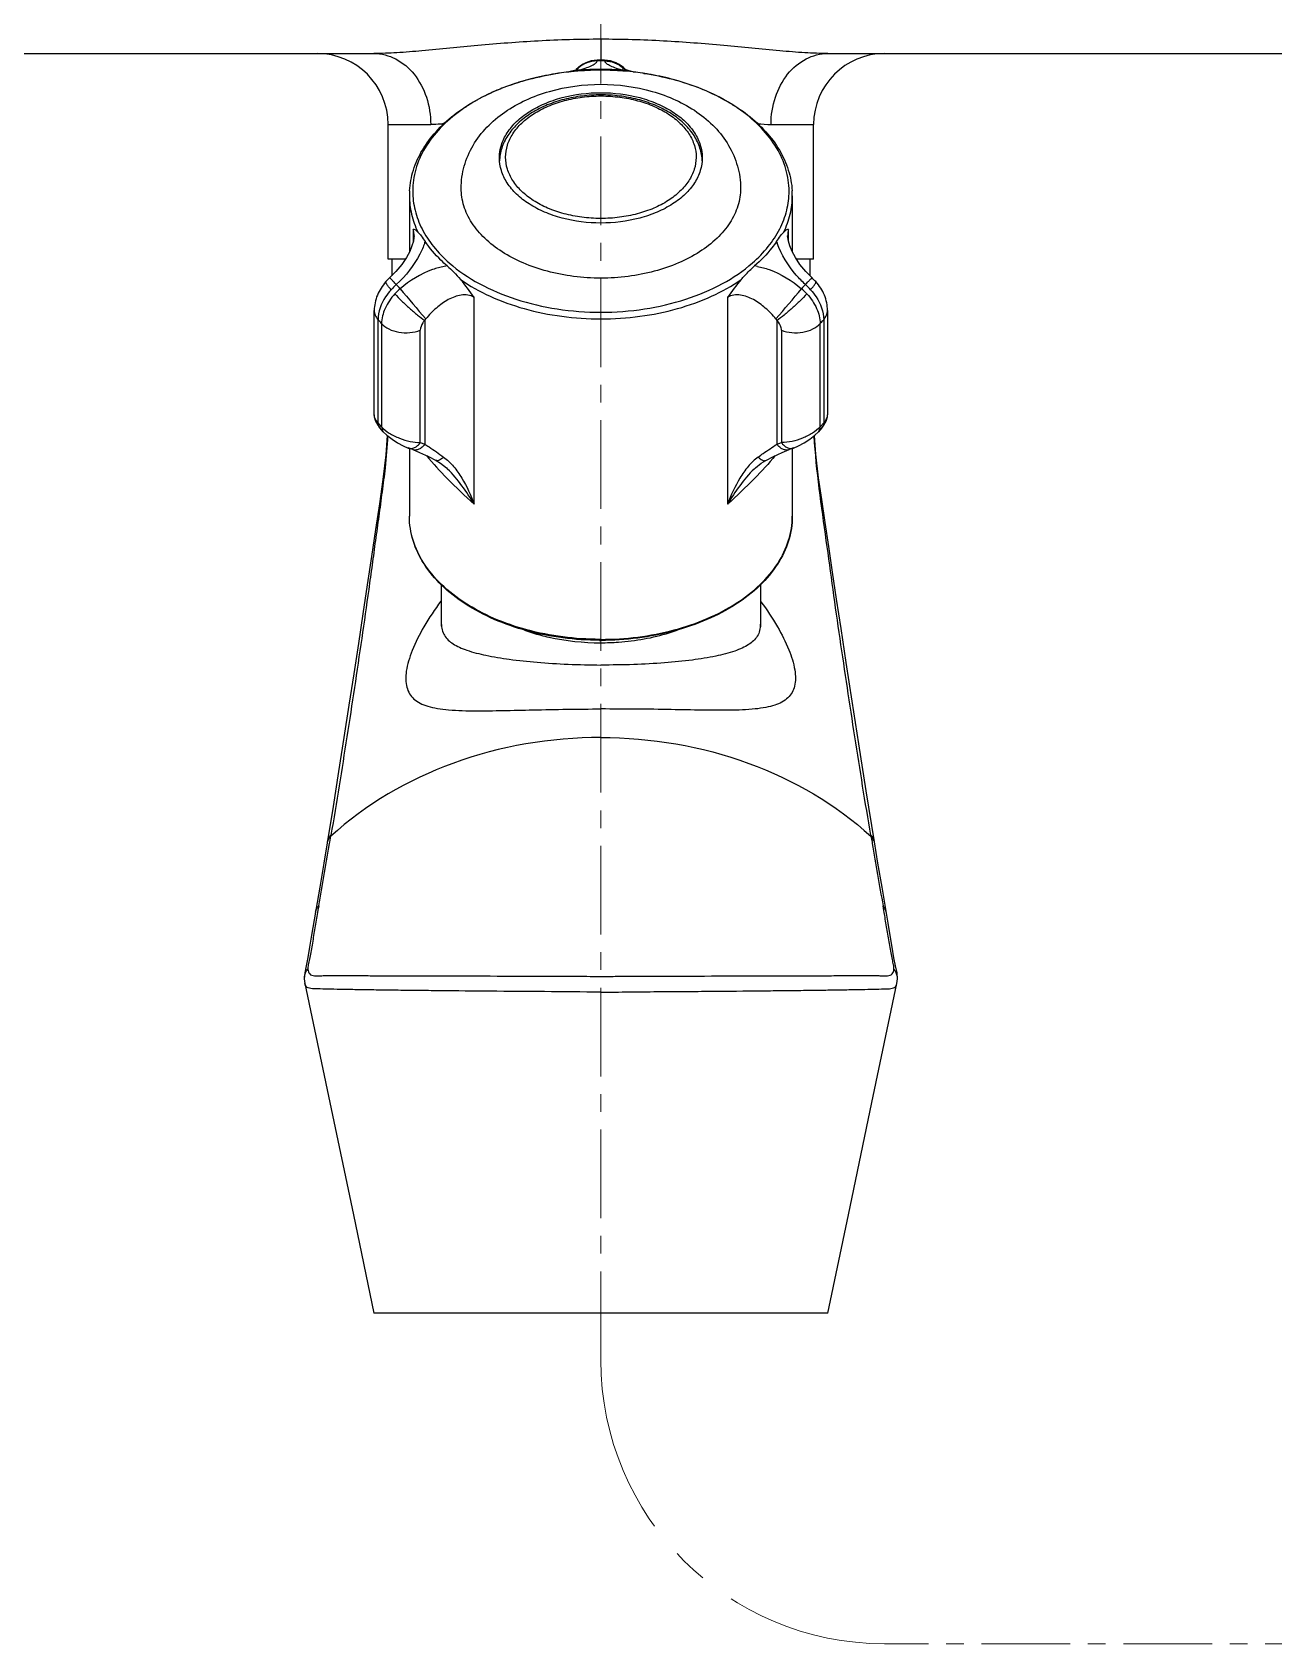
# Model space of a CAD drawing. Extents: x 0 to 1128, y 0 to 827.
# Drawn here: x 220.8 to 308.3, y 148.9 to 262.5 of the extents above; entities that cross this region are included whole.
import ezdxf

# ---------------------------------------------------------------- set-up
doc = ezdxf.new("R2010")
doc.units = 0
doc.header["$LTSCALE"] = 10
doc.header["$MEASUREMENT"] = 0
doc.linetypes.add('CENTER', pattern=[2, 1.25, -0.25, 0.25, -0.25])
doc.linetypes.add('CENTER2', pattern=[28.575000000000003, 19.05, -3.175, 3.175, -3.175])
doc.layers.get('0').update_dxf_attribs({"linetype": 'CONTINUOUS'})
doc.layers.add('Cneter', color=1, linetype='CENTER2', lineweight=13)
doc.layers.add('DEF_LAYER_ASSEM_MEMBER', color=7, linetype='CONTINUOUS')

msp = doc.modelspace()

# ---------------------------------------------------------------- linework, layer by layer
at = {"color": 9, "linetype": 'Continuous'}
for p, q in [((260.8980264681197, 261.9637626149926), (260.89802704922, 260.4866838073927)), ((245.8980261044198, 255.9606804445927), (248.8980261040199, 255.9606804445927)), ((272.89802610422, 255.9606804445927), (275.8980261044198, 255.9606804445927)), ((247.6665583485199, 248.5553383258926), (247.6665583485199, 247.7006022516927)), ((274.1294938993199, 247.7007922139927), (274.1294938993199, 248.5553381242926)), ((246.1480261044198, 246.4607080947927), (246.1480263297199, 246.4405815909927)), ((246.1480263297199, 246.4405815909927), (246.1485082195197, 245.3192901640926)), ((275.6480250459199, 246.4275752737927), (275.6480257436199, 246.4414001935926)), ((275.6480257436199, 246.4414001935926), (275.6480261044198, 246.4607080946926)), ((246.1485082195197, 245.3192901640926), (246.14852524302, 245.2920031790927)), ((251.9620284499199, 229.1944873987927), (251.9620284499199, 243.7729789081926)), ((269.8340174188199, 243.7730077831926), (269.8340174188199, 229.1945021195927)), ((245.18456883662, 234.9255979810927), (245.18456883662, 242.1981319907927)), ((248.47623220322, 242.1511821279927), (248.47623220322, 233.4190205522926)), ((273.3198200055199, 233.4190205522926), (273.3198200055199, 242.1511855787927)), ((276.6114833723198, 242.1981320423927), (276.6114833723198, 234.9255979812927)), ((276.8794325216197, 242.8406520145927), (276.8794325647198, 242.8409016899926)), ((245.4345688361198, 241.9197965141927), (245.4345688361198, 234.6472627820927)), ((248.1666196438198, 233.5339219836927), (248.1666196438198, 241.4492380729927)), ((273.6294325649199, 241.4492541156926), (273.6294325649199, 233.5339219836927)), ((276.36148337282, 234.6472627822927), (276.36148337282, 241.9197964728926)), ((245.4345688361198, 234.6472627820927), (245.18456883662, 234.9255979810927)), ((276.6114833723198, 234.9255979812927), (276.36148337282, 234.6472627822927)), ((248.1666196438198, 233.5339219836927), (248.47623220322, 233.4190205522926)), ((273.3198200055199, 233.4190205522926), (273.6294325649199, 233.5339219836927)), ((260.8390936391199, 219.6630675623927), (260.8096277574198, 219.6631709154927)), ((241.7789766865199, 205.3577247904927), (241.8521223436198, 205.7837844500926)), ((241.85179401652, 205.7834719136927), (241.8650253012199, 205.8614479289926)), ((279.93102374042, 205.8614536087927), (279.9442579341198, 205.7834730883927)), ((279.9438069334199, 205.7839025554927), (280.0169693944199, 205.3577162864926)), ((241.76569290062, 205.2804895417927), (241.7789766865199, 205.3577247904927)), ((280.0169693944199, 205.3577162864926), (280.0302595411197, 205.2804412472927)), ((240.9207082646199, 200.4048464814927), (240.8967354632198, 200.2658160378927)), ((240.9509499626199, 200.5802935126927), (240.9207082646199, 200.4048464814927)), ((241.0015978389199, 200.8744034837927), (240.9509499626199, 200.5802935126927)), ((280.8523310069197, 200.5383435943926), (280.79449076272, 200.8743661785927)), ((280.8753509313199, 200.4047859797927), (280.8523310069197, 200.5383435943926)), ((280.9108797050199, 200.1987911982927), (280.8753509313199, 200.4047859797927))]:
    msp.add_line(p, q, dxfattribs=at)
at = {"color": 7, "linetype": 'Continuous'}
for p, q in [((186.8980261044198, 260.9606804445927), (244.89803133902, 260.9606804445927)), ((276.8980232963199, 260.9606804445927), (334.8980261044198, 260.9606804445927)), ((258.6305818477199, 259.6590448868927), (258.59573594382, 259.6551355577927)), ((263.2002820438199, 259.6551332558927), (263.1654810192199, 259.6590376318927)), ((245.8980261044198, 246.4606804445927), (245.8980261044198, 255.9606804445927)), ((275.8980261044198, 246.4606804445927), (275.8980261044198, 255.9606804445927)), ((247.3980261044198, 250.9322371347927), (247.3980261044198, 246.9769261165927)), ((274.3980261044198, 250.9322371347927), (274.3980261044198, 246.9772218800927)), ((247.72623172712, 248.1084917208927), (247.7262318681198, 248.1111328424926)), ((274.0698204102198, 248.1112313308927), (274.0698204716198, 248.1084869455927)), ((247.1057869010199, 246.4606804445927), (245.8980546994198, 246.4606804445927)), ((246.1480259674199, 246.4405817351927), (246.1469327626198, 245.2904293965927)), ((275.8979975093198, 246.4606804445927), (274.6903964446199, 246.4606804445927)), ((275.6488314042199, 245.2908943155927), (275.6480262170198, 246.4414014384927)), ((244.9166196438198, 235.4791288286926), (244.9166196438198, 242.8409196411927)), ((276.8794325649199, 242.8409196519927), (276.8794325649199, 235.4800926371926)), ((245.1666832523199, 234.7525655154927), (245.3072871975198, 234.5780511134927)), ((245.5566336988197, 234.3004330367926), (245.3066335388201, 234.5787684144927)), ((276.4894185097198, 234.5787682359927), (276.2394183497197, 234.3004328583927)), ((276.4887809539198, 234.5780687569926), (276.6320626481199, 234.7563626757927)), ((276.6320626481199, 234.7563626757927), (276.79043159552, 235.0409372365926)), ((247.6286230540197, 233.0380514876927), (247.3186926144199, 233.1530707659927)), ((247.3980261044198, 233.1236290288927), (247.3980261044198, 228.3406176103927)), ((274.4773595877198, 233.1530707634927), (274.1674415797199, 233.0380560892926)), ((274.3980261044198, 233.1236290288927), (274.3980261044198, 228.3406176103927)), ((250.0901298632198, 231.6689946809927), (250.0882680416198, 231.6707782129927)), ((271.7078147948198, 231.6708079706926), (271.7060764963198, 231.6691426990927)), ((249.6480261044198, 223.5386471234926), (249.6480261044198, 220.7912844887927)), ((272.1480261044198, 223.5387189615927), (272.1480261044198, 220.7435456138926)), ((249.6480263312199, 220.7863110838927), (249.63215409892, 220.5858735059927)), ((249.6480275512199, 220.7890607877927), (249.6480261187198, 220.7862941734926)), ((272.1480249081199, 220.7412132860927), (272.1480260774199, 220.7392587901927)), ((242.0131120923199, 207.8769476767927), (241.5981477758198, 205.3085416379927)), ((280.4353932307197, 203.8815181266926), (280.1852175051199, 205.3859590488927)), ((280.72298341992, 202.1876759297926), (280.4353932307197, 203.8815181266926)), ((240.1161830199198, 196.6503808185927), (240.0153493494197, 196.1602726119927)), ((281.7820397143198, 196.1520458697927), (281.6815892500197, 196.6425285538926)), ((239.9809424632197, 195.7346045784927), (239.9809233716198, 195.7355196009926)), ((239.9809254086197, 195.7354826715926), (240.0189494365197, 195.3964703735926)), ((240.0153493494197, 196.1602726119927), (239.9809424632197, 195.7346045784927)), ((281.7774284789198, 195.3980050743926), (281.8151277549198, 195.7355619583927)), ((281.8151066035198, 195.7344671504927), (281.7820397143198, 196.1520458697927)), ((281.8151049548198, 195.7344725204927), (281.8151277549198, 195.7355619583927)), ((281.7774284789198, 195.3980050743926), (281.7775634038198, 195.3986463072927)), ((276.8979869847199, 172.1606804445927), (244.89806607162, 172.1606804445927))]:
    msp.add_line(p, q, dxfattribs=at)
for points in [[(259.3179970355197, 259.8750703163926), (259.2435691936198, 259.8452044824926), (259.0349812605198, 259.7751802023927), (258.7282395578197, 259.6864721263926), (258.6310810297198, 259.6604429155927)], [(262.4828896295198, 259.8721261557927), (262.4438490751197, 259.8888870353927), (262.43109854512, 259.8949194734927)], [(263.16498132012, 259.6604402396927), (263.05904213912, 259.6888610141927), (262.75413465202, 259.7773421381926), (262.5478922923198, 259.8469012360927), (262.4828896295198, 259.8721261557927)], [(247.7262293250199, 248.1084063925927), (247.7206975256199, 247.9985945127927), (247.6769632285198, 247.7359333330927), (247.5785038461197, 247.4016020908927), (247.4164600376198, 247.0112457881926), (247.18136339532, 246.5735508349927), (246.8605383124197, 246.0944117493926), (246.44185451712, 245.5859097653926), (245.9986226366198, 245.1418383548927)], [(275.7974346455198, 245.1418335497926), (275.3487473013199, 245.5919023269927), (274.9316575158198, 246.0996211357926), (274.6121953240197, 246.5777123484927), (274.3781201768199, 247.0143542364926), (274.2168002688197, 247.4037188338926), (274.1188116582198, 247.7371401860926), (274.0753135748198, 247.9990393097927), (274.0698228659198, 248.1084161647927)], [(245.9986407768199, 245.1418271538926), (245.9332346679198, 245.0805677474926), (245.7920219161199, 244.9378202708926), (245.7386406026199, 244.8796750741927)], [(276.05740839132, 244.8796787092926), (275.9971895813198, 244.9450951989926), (275.8557401905198, 245.0873360238926), (275.7974173217199, 245.1418218355927)], [(244.9166094751197, 235.4821564831926), (244.9238140749198, 235.3560492121927), (245.0067832510197, 235.0381097036927), (245.1666832523199, 234.7525655154927)], [(276.79043159552, 235.0409372365926), (276.8725315096199, 235.3586453164926), (276.8794423710199, 235.4832161331926)], [(245.8335574864197, 234.0342172761926), (245.7330753894198, 232.6719257624926), (245.5303874653198, 230.9365648151927), (245.2789059065199, 229.2277522302927), (245.0050712326199, 227.4096611938926), (244.7198473104197, 225.4925292699926), (244.4263639591197, 223.5054537634927), (244.1204167761198, 221.4651048461927), (243.8045477780199, 219.3778758140926), (243.4773287814198, 217.2345250637927), (243.1362729556199, 215.0239518534926), (242.7795226840199, 212.7347197188927), (242.4058823174198, 210.3557074336927), (242.0131120923199, 207.8769476767927)], [(245.5546948078197, 234.3026152575927), (245.8173736400197, 234.0467808679927), (246.1790490382198, 233.7660106516927), (246.5628828904198, 233.5192802884927), (246.96649284202, 233.3036736921927), (247.31991984092, 233.1526175887927)], [(274.4762178144199, 233.1526490640927), (274.8364505860197, 233.3069869948927), (275.2401808080199, 233.5234094872927), (275.6238262107197, 233.7708107768926), (275.98495746092, 234.0522356329927), (276.2415071460198, 234.3027842544927)], [(280.1852298300198, 205.3858613126927), (279.6059607654199, 208.9898347787927), (279.0842414528199, 212.3023392869927), (278.6154915766199, 215.3096812431926), (278.1965558593199, 218.0322406208927), (277.8338325590198, 220.4177429958927), (277.5212510301199, 222.4914163075927), (277.23626274302, 224.4054279269927), (276.9710387705197, 226.2058466624926), (276.71512581512, 227.9115964783927), (276.4735782370199, 229.5240965087927), (276.2487606035199, 231.0555804269927), (276.05982596832, 232.7070765904926), (275.96253710522, 234.0347637432927)], [(247.6284731499197, 233.0381049484927), (248.1182569857199, 232.8412271543926), (248.7321337654198, 232.5579643503926), (249.2740076545199, 232.2790059863926)], [(272.5220478691199, 232.2790077594927), (273.0673564035199, 232.5596512321927), (273.6911556648199, 232.8469675060927), (274.1675888846198, 233.0381085891927)], [(249.2741022594198, 232.2789602280927), (249.59075609352, 232.0827925275926), (250.0018285794199, 231.7516572409927), (250.0875036076197, 231.6715088654927)], [(271.70852305012, 231.6714851513926), (271.7965201568197, 231.7537529317926), (272.2100523312199, 232.0861192223927), (272.5219424027198, 232.2789574898927)], [(272.1310489049199, 220.6436404568927), (272.16416508312, 220.5458788495927), (272.14802595382, 220.7392713635926)], [(241.5981792812197, 205.3087326304927), (241.3621376168198, 203.8903030211927), (241.0745796614199, 202.1965191266926)], [(241.0745796614199, 202.1965191266926), (240.4946381567199, 198.8022961006927), (240.35651138562, 197.9746986027927), (240.2307763605197, 197.2260229198927), (240.1161830199198, 196.6503808185927)], [(281.6815892500197, 196.6425285538926), (281.5670195037198, 197.2163453681927), (281.4413012996199, 197.9639494658927), (281.3031451051199, 198.7921375827926), (281.1563525475199, 199.6495845828927), (280.72298341992, 202.1876759297926)], [(240.01902464912, 195.3961055133927), (241.7842996193199, 187.0027861134927), (243.4446521033199, 179.0962409945927), (244.8980261044198, 172.1606804445927)], [(276.8980261043198, 172.1606804445927), (278.3514000780199, 179.0962408638927), (280.0117525315197, 187.0027858378927), (281.77713270442, 195.3966051456927)]]:
    msp.add_lwpolyline(points, dxfattribs=at)
for centre, radius, start, end in [((240.8980261044198, 255.9606804445927), 5, 0, 90), ((260.6480206301198, 258.4858844947927), 1.9999922522, 90.41001061359954, 137.8935895367958), ((260.8980916080197, 224.6249559142927), 35.8162622195, 89.5709108061008, 90.42908509419603), ((260.8980297583198, 223.6010339884926), 36.8857613342, 89.58942610430518, 90.41058295500045), ((261.1480316054199, 258.4858818963926), 1.9999914605, 42.10873207360041, 89.5898046016968), ((280.8980261044198, 255.9606804445927), 5, 90, 180), ((260.4094445522198, 241.9096901643927), 17.8262036219, 105.1385088639964, 106.9702351594997), ((260.6409764331199, 241.0079066435927), 18.7571620124, 99.94508917510257, 105.1018331531057), ((260.7596871457197, 240.3549601038926), 19.4207994892, 98.82127689770314, 99.9573629131965), ((260.7854826226198, 240.1916356859927), 19.5861478384, 98.57289095019848, 98.82257602520171), ((260.7949091073199, 240.1290215337927), 19.6494675865, 98.24918112349545, 98.57285428989482), ((260.8330518187197, 239.8576690699927), 19.9234851786, 96.4476527012053, 98.24577281349549), ((260.8849491124199, 239.3916103153927), 20.3924269246, 93.47289299520001, 96.34697771190302), ((260.89681330702, 238.9107027055927), 20.928980528, 89.996679810999, 94.2246947538976), ((260.8959532830197, 239.2329015303927), 20.5515108895, 92.74890200530209, 93.47671234910447), ((260.8981770205198, 239.1875323139926), 20.5969345481, 90.00041981279723, 92.7490280663071), ((260.8992390065198, 238.9107055295927), 20.928977704, 85.77530656620166, 90.00332047619335), ((260.8979185916198, 239.1901561900926), 20.5943106717, 87.07314068300688, 89.9997008870028), ((260.9006955427199, 239.2448773931926), 20.5395190565, 86.31130200299962, 87.07308266859268), ((260.9120503443198, 239.4023207411927), 20.3816713985, 83.65230830789582, 86.31468124299518), ((260.9629264632197, 239.8574327372926), 19.9237221878, 81.74860706289518, 83.55230941339403), ((261.0011850569199, 240.1294729989926), 19.6490074036, 81.4270338645999, 81.7451668716045), ((261.0126610198199, 240.2055024460926), 19.5721167388, 81.05407266649388, 81.42707520389853), ((261.04195188992, 240.3887179258926), 19.3865751856, 79.89421615109232, 81.05538529240424), ((261.20219732382, 241.2185573227927), 18.5414966937, 74.76106127750414, 79.9317632205047), ((261.39553219922, 241.9399675435926), 17.7946358083, 72.89890147869588, 74.75113715640491), ((259.0519304346199, 245.3975818731926), 14.0787433997, 115.7640234042009, 118.9793056139052), ((259.4432177272199, 244.5749745879926), 14.989656895, 112.1698569295002, 115.7442656222918), ((262.4464968982199, 244.7833709415927), 14.7612681068, 64.06518813400166, 67.41827127899654), ((262.8309355836197, 245.5649106200926), 13.8903025156, 60.92878288240557, 64.08134815550684), ((257.7831657164199, 247.5073765331927), 11.6152800711, 124.0332840186916, 125.6010642795016), ((264.0207450251198, 247.5185234624926), 11.6016259994, 54.39259960939854, 55.85592874950002), ((257.0112865570197, 253.2708418135927), 3.2632778456, 174.1608547188014, 177.7593374842998), ((264.78478688272, 253.2708452899926), 3.263256563, 2.243323382601635, 5.83925620030044), ((253.2676659800197, 250.9320077969927), 5.869639880199999, 176.6101863748007, 179.9977613470997), ((268.52843515462, 250.9320072476927), 5.8695909542, 0.002244033201104481, 3.389635248700917), ((241.2673380557198, 236.5969950792926), 12.8790900493, 33.86099659530021, 40.90495411439503), ((280.4777166159199, 236.6357793761927), 12.8151509806, 139.0768069029946, 146.1558843116032), ((260.2917244545199, 233.9502647988926), 14.4566521268, 250.7227308189063, 253.0733159900012), ((260.8980330933198, 240.4074526691927), 20.8159102676, 269.747161269897, 269.9999807625006), ((261.5051983238197, 233.9477155657926), 14.4539597743, 286.9297926793963, 289.2966992413047)]:
    msp.add_arc(centre, radius, start, end, dxfattribs=at)
at = {"color": 9, "linetype": 'Continuous'}
for centre, radius, start, end in [((260.6158456413198, 258.4585883287927), 1.9760780112, 132.2439562107012, 135.5643886181008), ((265.7906763185199, 272.0230475741927), 12.6902928752, 254.5060160532917, 254.6951012735022), ((261.17854361782, 258.4567749999926), 1.9785323384, 47.31488960900538, 48.86619624840423), ((261.1805276605198, 258.4589079037927), 1.9756193417, 44.44247798479823, 47.31524950559875), ((260.8980261382198, 247.5188951690927), 10.4500107279, 89.83904736279742, 90.0000001854993), ((273.4473375471198, 275.1388058970927), 19.1859906946, 265.5170224505042, 268.3593482711032), ((260.89802607042, 259.7834870499926), 10.4500106594, 269.8390473623024, 270.0000001859943), ((242.9914889366198, 249.5638484102927), 5.8231137963, 340.2900425186965, 341.4422333981022), ((278.80432290982, 249.5637684096927), 5.8228603959, 198.5577725006995, 199.7098625111009), ((250.8512493938199, 240.9166595540927), 5.1382592137, 98.9180273862025, 101.1749111245039), ((270.9417396655199, 240.8981075311926), 5.1570265728, 78.83259651669566, 81.08063480339531), ((249.6362255003198, 241.1554922815927), 4.735291055799999, 131.8870433455024, 138.1984566100941), ((249.54263662982, 241.1494973066927), 4.276437072699999, 130.8958419819019, 137.8813698351079), ((210.4189181046197, 212.0258089557926), 48.6452427471, 41.69363506140512, 42.16650053930271), ((464.6970229508199, 427.7603871473926), 284.8361063038, 220.075983021707, 220.6376260622969), ((57.03956133571978, 427.8090847114927), 284.9129471681, 319.3627316108941, 319.924219476498), ((272.2534125003197, 241.1494957728926), 4.2764400242, 42.1186170621002, 49.1041407392997), ((311.3770561522199, 212.0258931907927), 48.64512854180001, 137.8335115470927, 138.306378171399), ((272.1598232568199, 241.1554905670927), 4.735294536700001, 41.80153088729861, 48.11294086759784), ((224.1330489251197, 223.0382844913927), 28.4651760364, 41.55354611239692, 42.30660745539583), ((297.6629899741199, 223.0383027988927), 28.4651539051, 137.693401688001, 138.4464637554951), ((260.8980260353198, 240.6651486355927), 21.0021637559, 269.8392269457948, 270.0000001883002), ((242.4068645352197, 205.1759740132927), 0.8195099719, 165.3091146072978, 170.6728414934024), ((242.4201258066198, 205.1718815136927), 0.8333757947, 151.5753130324016, 165.268166546102), ((2307.83040644692, 554.7884282959927), 2057.699994849, 189.7793138091985, 189.9038357770987), ((279.3763504328197, 205.1720528268926), 0.832921041, 14.7399324217981, 28.14679768400093), ((279.3887513907198, 205.1758650899927), 0.819958401, 9.327216948699231, 14.70278587310018), ((240.9317208691198, 195.7552047407926), 0.9509456809000001, 172.7353753880982, 181.1860816487998), ((280.86374806242, 195.7552261455926), 0.9515189886, 358.8159250230004, 7.465405668101025)]:
    msp.add_arc(centre, radius, start, end, dxfattribs=at)
for points, start_tangent, end_tangent in [([(260.8980261016197, 261.9637891555927), (256.4778622306198, 261.8410065531926), (252.21710572092, 261.5223701433927), (248.2850140292198, 261.1513417601927), (246.5064230391199, 261.0153190706926), (244.8980292793199, 260.9606804445927)], (-0.9999999971492186, -7.550869564523686e-05), (-0.9999999998829883, -1.529782588219303e-05)), ([(276.89802461982, 260.9606804445927), (275.2895930939198, 261.0153044040927), (273.5105406264199, 261.1513129630927), (269.5783047375198, 261.5222996927927), (265.3180165330198, 261.8412014418927), (260.8980261016197, 261.9637891555927)], (-0.9999999998797281, 1.55094805404318e-05), (-0.9999999968315925, 7.960411493878098e-05)), ([(244.8980334171199, 260.9606804445927), (246.4287594401198, 260.5800910925926), (247.72621171272, 259.4965179058927), (248.5933935274199, 257.8745767009927), (248.8980315889198, 255.9606804445927)], (1, 0), (0, -1)), ([(260.6297353208199, 260.4402172459927), (259.9087494264197, 260.3045996838926), (259.2873506796197, 259.9214572370927)], (-0.9999931096104479, -0.003712240782458294), (-0.7402829638326831, -0.6722954212688782)), ([(260.62973529642, 260.4402137665926), (260.5301127751197, 260.2738756721926), (260.4250454454198, 260.1912749619927), (260.2831767847199, 260.1092134657927), (259.8900960031199, 259.9463043366927), (259.3550484385198, 259.7828177671926)], (-0.154570473519662, -0.9879817653762177), (-0.9645302040921903, -0.2639725087843015)), ([(260.6337035569197, 260.4858480179927), (260.6330979486199, 260.4829521937927), (260.6322340576198, 260.4743732191927), (260.6311130234199, 260.4601265025926), (260.6297360411197, 260.4402408149926)], (-0.9942700714669963, -0.1068972636928291), (-0.06620592286921977, -0.9978059810288947)), ([(261.1663177739199, 260.4402134004927), (261.1649412374197, 260.4601110509927), (261.1638199882198, 260.4743663545927), (261.1629558095199, 260.4829504984927), (261.1623501285198, 260.4858480597927)], (-0.0661232727676187, 0.9978114615489737), (-0.9942665454154422, 0.1069300550249681)), ([(262.4006270956199, 259.7939388770927), (261.8826119039197, 259.9545285037927), (261.5021547052199, 260.1147306861927), (261.3648069172198, 260.1954408403926), (261.2630358600197, 260.2766722975927), (261.1663177768198, 260.4402137535926)], (-0.963653796426289, 0.2671541888745162), (-0.1545750163498641, 0.987981054636393)), ([(261.1663177796197, 260.4402087385926), (261.8692883024198, 260.3114537759927), (262.4800612141198, 259.9469569218926)], (0.9999931059305252, -0.003713231937524443), (0.7531749980730897, -0.657820205130248)), ([(272.8980232985198, 255.9606804445927), (273.2024946941199, 257.8740888016927), (274.0693530216199, 259.4959048858927), (275.3669056788199, 260.5798826753926), (276.89802236322, 260.9606804445927)], (0, 1), (1, 0)), ([(260.8686704254199, 249.3335176228927), (259.5605592746199, 249.4199305755927), (258.3037658508199, 249.6684911614926), (257.1463604715198, 250.0696851753926), (256.1327278854199, 250.6081308902927), (255.3017166023199, 251.2631953234927), (254.6851754455199, 252.0097765342927), (254.3067217612199, 252.8192594527927), (254.1808765050198, 253.6606258910926), (254.31244091952, 254.5016307779927), (254.6963945772197, 255.3100428373927), (255.3180057718198, 256.0548849690927), (256.1534628319198, 256.7076087207927), (257.1707465728198, 257.2432018592926), (258.3308685744198, 257.6411407297927), (259.5893399331198, 257.8861684349926), (260.8980261044198, 257.9689058969927)], (-0.9999960543179949, 0.002809154399807662), (1, 0)), ([(260.9273817834198, 257.9688646646927), (262.2354929341197, 257.8824517119927), (263.4922863579197, 257.6338911260926), (264.6496917372199, 257.2326971120927), (265.6633243233198, 256.6942513972926), (266.4943356064198, 256.0391869640927), (267.1108767632197, 255.2926057531926), (267.4893304475197, 254.4831228347927), (267.6151757037198, 253.6417563963926), (267.4836112892199, 252.8007515095927), (267.0996576315199, 251.9923394501927), (266.4780464369198, 251.2474973184927), (265.6425893768198, 250.5947735667926), (264.6253056360199, 250.0591804282927), (263.4651836343198, 249.6612415576927), (262.20671227562, 249.4162138524926), (260.8980261044198, 249.3334763905927)], (0.9999960543179949, -0.002809154399807662), (-1, 0)), ([(249.8503678827199, 256.0046768693927), (249.60167269722, 255.9859503077927), (248.8980261040199, 255.9606804445927)], (-0.9965234253956737, -0.08331304002179504), (-0.999999998431264, -5.601314256991379e-05)), ([(247.3980261044198, 250.9322371347927), (247.54886262482, 249.6386636540927), (247.9980150098197, 248.3739978641927)], (0, -1), (0.4327106982233921, -0.9015328344786033)), ([(273.7980371975198, 248.3739978612927), (274.2471895835199, 249.6386636525926), (274.3980261044198, 250.9322371347927)], (0.4327106986524757, 0.901532834272655), (0, 1)), ([(247.7262299226197, 248.1111148973927), (247.7225526053198, 248.2324944720927), (247.6665583485199, 248.5553383258926)], (-0.000570677757715555, 0.9999998371634353), (-0.300383057244591, 0.9538186509606492)), ([(274.1294938993199, 248.5553381242926), (274.1032459296198, 248.4556349577927), (274.06982253412, 248.1112287704927)], (-0.3003831385723773, -0.9538186253483458), (-0.0006227373147657605, -0.9999998060990998)), ([(248.4734378304199, 247.5999516181926), (248.1315713832198, 246.8194732429927), (246.4746362344199, 244.6807447553927)], (-0.3372223310918431, -0.9414250365339681), (-0.7365289018578449, -0.6764060738403205)), ([(275.3214157827199, 244.6807447198927), (274.6781564888199, 245.3406569751927), (273.32260931512, 247.5999661652927)], (-0.7365294884335121, 0.6764054351259082), (-0.3372206923862588, 0.9414256235234583)), ([(249.8554301534198, 245.9574979553926), (249.03342799802, 245.7287383891927), (246.74290837892, 244.3820660396926)], (-0.9810693963358327, -0.1936564989181748), (-0.7634649266016437, -0.6458492903527471)), ([(271.9405331724199, 245.9574883828926), (272.7625581628197, 245.7287553597927), (275.0531436835197, 244.3820659220927)], (0.9810921287612298, -0.193541300199102), (0.7634697063242794, -0.6458436401522576)), ([(275.6472875738198, 245.2917887554927), (275.6480250459199, 246.4275752737927)], (0.0007514208051602553, 0.999999717683347), (6.355409543620108e-05, 0.9999999979804385)), ([(246.10627329052, 244.3118001837927), (245.7161761619197, 243.8033860382927), (245.1845756391199, 242.1981345921926)], (-0.6663017386881813, -0.7456822332744066), (0.004209794814601156, -0.9999911387745488)), ([(246.10627329052, 244.3118001837927), (245.9255816213199, 244.5239766620927), (245.8009361793199, 244.6938758245927), (245.7614340433199, 244.7605790186927), (245.73772791842, 244.8141554043926), (245.73865358632, 244.8796643405927)], (-0.6670813213124623, 0.7449849063947669), (0.6680379217837176, 0.7441272304242681)), ([(246.4746472903198, 244.6807380646927), (246.2797055591197, 244.8814361034927), (246.1992662260197, 244.9623631729926), (246.1314473647199, 245.0290625559927), (246.0769646961198, 245.0808300061927), (246.03638486062, 245.1171314415927), (246.0101853286199, 245.1375338552927), (245.99864289732, 245.1418248499926)], (-0.6926823707123001, 0.7212427700187973), (-0.7398130098487027, -0.6728125373821474)), ([(251.00131379452, 245.0303026637927), (253.0855533102199, 243.8552870641927), (255.4991387696198, 242.9787432625927), (258.14038042672, 242.4375763748927), (260.8980261044198, 242.2546044039926)], (0.8219882224763364, -0.5695044882265572), (1, 0)), ([(260.8980261044198, 242.2546044039926), (263.6556714762198, 242.4375763338927), (266.2969128665197, 242.9787431019927), (268.7104981342197, 243.8552867155927), (270.7947375644198, 245.0303020749926)], (1, 0), (0.8219882719638458, 0.5695044167992824)), ([(275.3214236599199, 244.6807453662927), (275.5163770870199, 244.8814562118927), (275.5968132840198, 244.9623804738926), (275.6646268771199, 245.0290748229926), (275.7191080263199, 245.0808410898927), (275.7596890798197, 245.1171442888926), (275.7858861545199, 245.1375442398927), (275.7974301243198, 245.1418368166927)], (0.6926808092738272, 0.7212442696228206), (0.7391074325753183, -0.6735875615774993)), ([(275.6897731643198, 244.3118027703927), (275.8704652591198, 244.5239796240926), (275.9951108969199, 244.6938787184927), (276.0346130702198, 244.7605817568926), (276.0583192318197, 244.8141579521927), (276.05739352452, 244.8796662777927)], (0.6670812071145822, 0.7449850086508802), (-0.6680468948432472, 0.7441191747900975)), ([(275.6897731643198, 244.3118027703927), (276.0798750475199, 243.8033871737927), (276.6114696512197, 242.1981371661927)], (0.6663056710591639, -0.7456787194994887), (-0.004222041352253721, -0.9999910871436904)), ([(246.3705700561197, 244.0175566503926), (245.6821573603199, 242.9772603114927), (245.4345825571197, 241.9198016373927)], (-0.6705591156621877, -0.7418560995249314), (-0.004213976406984938, -0.9999911211620038)), ([(246.3705700561197, 244.0175566503926), (246.8380058149198, 243.5344943907926), (247.4016833183198, 243.0107436676927), (247.9766786852199, 242.5252121624926), (248.4762305548199, 242.1511850809927)], (0.6693503726228796, -0.7429468881889286), (0.8254427565174007, -0.5644858330489394)), ([(251.9620284499199, 243.7729789081926), (251.5207896988197, 243.9282856414927), (251.05397679672, 243.9320930697926), (250.5900465083198, 243.8156479234927), (250.1410801119198, 243.6108031738926), (249.3018018131199, 243.0178812274926), (248.5509138703198, 242.2544128686927)], (-0.8697055149820743, 0.4935709849755808), (-0.6452488219187941, -0.7639724849838563)), ([(273.2451383577197, 242.2544128165927), (272.4942378508199, 243.0178808057926), (271.65496490082, 243.6108091945927), (271.2059892279199, 243.8156562326927), (270.7420554633197, 243.9320941574927), (270.2752560525198, 243.9282859014926), (269.8340174188199, 243.7730077831926)], (-0.6452423170572605, 0.7639779789225457), (-0.8696960811950698, -0.4935876075773566)), ([(275.4254874854198, 244.0175535955927), (274.95804927622, 243.5344893737927), (274.3943683850198, 243.0107368741927), (273.8193700105198, 242.5252047463926), (273.3198154150198, 242.1511805486927)], (-0.669350263653256, -0.7429469863639779), (-0.825448575764509, -0.5644773235200364)), ([(275.4254874854198, 244.0175535955927), (276.1138941763199, 242.9772610630927), (276.3614765740199, 241.9197990719927)], (0.6705540590824421, -0.7418606701046099), (0.004225239756829435, -0.9999910736346588)), ([(244.9166351978199, 242.8407052715926), (244.9847963960199, 242.5081091670927), (245.18456883662, 242.1981320311926)], (7.298292886914852e-05, -0.9999999973367462), (0.6682235506829469, -0.7439605408304093)), ([(248.47623220322, 242.1511821279927), (248.3457977195199, 241.9822971321926), (248.1666196438198, 241.4492380729927)], (-0.6684255805722776, -0.743779028500141), (4.705325935846002e-05, -0.9999999988929955)), ([(248.5509138703198, 242.2544128686927), (248.47623220322, 242.1511832731926)], (-0.6451830174844535, -0.7640280583523459), (-0.5282790077910791, -0.8490708391690726)), ([(273.3198200055199, 242.1511832168927), (273.2451383577197, 242.2544128165927)], (-0.5282777951040264, 0.8490715936833764), (-0.6451854662094801, 0.7640259905213015)), ([(273.6294325649199, 241.4492541156926), (273.6088658735198, 241.6227017945927), (273.3198200055199, 242.1511855787927)], (3.337155707148095e-05, 0.9999999994431696), (-0.6684245449410257, 0.7437799592086244)), ([(276.6114833723198, 242.1981320420927), (276.81125024262, 242.5080950915927), (276.8794153203198, 242.8406520162927)], (0.6682235504978724, 0.7439605409966428), (0.000230603721956373, 0.9999999734109615)), ([(245.4345688361198, 241.9197965138926), (245.9490691836197, 241.5426806597927), (246.6488585772197, 241.3208399904927), (247.4275523682197, 241.2879965690927), (248.1666196438198, 241.4492433248927)], (0.6682235502231468, -0.7439605412434007), (0.9375216193859585, 0.3479270227848509)), ([(273.6294325649199, 241.4492433240927), (274.3683469755199, 241.2880086404926), (275.1469437692199, 241.3207969546926), (275.8468600300198, 241.5426210740927), (276.36148337282, 241.9197965132926)], (0.9375216193946003, -0.3479270227615648), (0.668223550083649, 0.7439605413686973)), ([(245.18456883662, 234.9255979804927), (245.0681254794199, 235.0724388126927), (244.9166355415198, 235.4824744840927)], (-0.6651789739517231, 0.7466839576504459), (0.001272705258622869, 0.9999991901103346)), ([(276.6114833723198, 234.9255979808927), (276.7279966163198, 235.0724182164926), (276.8794295776199, 235.4837205504926)], (0.6682474197551367, 0.7439391009959098), (-0.002015409106844265, 0.9999979690610038)), ([(245.3066140727199, 234.5787717117926), (245.21564957122, 234.7337817074927), (245.1845686761199, 234.9255981596926)], (-0.6683848808788408, 0.7438156028294768), (-2.673456696299649e-10, 1)), ([(245.4345688361198, 234.6472627815926), (245.9730706995199, 234.2066285902927), (246.6881316988199, 233.8441005415927), (247.4548923540199, 233.6126752993927), (248.1666196438198, 233.5339219835926)], (0.6681994441118276, -0.7439821925884009), (0.9999999999887818, -4.736758304372814e-06)), ([(245.4345688361198, 234.6472627820927), (245.4651718407197, 234.4568041092926), (245.5547926458198, 234.3024775658927)], (2.692780627026313e-10, -1), (0.6637306818016973, -0.7479716452079277)), ([(276.36148337282, 234.6472627816927), (275.8231937532198, 234.2055963400927), (275.1080340423198, 233.8438523653926), (273.6294325649199, 233.5339219835926)], (-0.6713425265516584, -0.7411472269685936), (-0.9999874565671867, -0.005008663323570869)), ([(276.2414105502198, 234.3026464958926), (276.3309130394198, 234.4569079770927), (276.3614832124199, 234.6472626036926)], (0.6633449372844998, 0.7483137671986418), (2.694402959949521e-10, 1)), ([(276.6114833723198, 234.9255979812927), (276.5804249077198, 234.7338361290927), (276.4895000405197, 234.5788419172927)], (-2.674108374404623e-10, -1), (-0.6682261207660637, -0.7439582323799759)), ([(245.8604277310199, 234.0046626274926), (245.6798420143198, 231.7505042976927), (245.4687973976199, 230.0580044239927), (245.2375408504197, 228.3499631782926), (245.00049169002, 226.6331027762927), (244.7665088726199, 224.9105819085927), (244.5272599961197, 223.1840471646926), (244.0328729375199, 219.7252278880927), (242.9887462100198, 212.7965788310927), (241.8650489069198, 205.8614691023927)], (-0.0640169468773943, -0.9979488115692594), (-0.1672305612800798, -0.9859178157300686)), ([(247.3197783809198, 233.1526660149926), (247.5336768521199, 233.1225291705927), (247.7597878777199, 233.1808150028926), (247.9773802037198, 233.3222216255927), (248.1666196372198, 233.5339219860927)], (0.9383484551404443, -0.345690868747703), (0.5743497139202556, 0.8186100452106123)), ([(248.47623220322, 233.4190205522926), (248.2868271363197, 233.2071760498927), (248.0690526575197, 233.0657591762927), (247.8427194239198, 233.0075944844927), (247.62862211982, 233.0380489673927)], (-0.5743497138929322, -0.8186100452297828), (-0.9377879608726267, 0.3472084970768441)), ([(248.47623220322, 233.4190202194927), (248.7828045418198, 233.2245457470927), (249.8050966692199, 232.5177710699926)], (0.8504639722161351, -0.526033299290409), (0.8076945767341536, -0.5896011115273078)), ([(271.99094819482, 232.5177657673927), (272.3473707135197, 232.7733294309927), (273.3198200055199, 233.4190205522926)], (0.8076941970978762, 0.5896016315907014), (0.850464000097416, 0.5260332542133648)), ([(274.1674426546199, 233.0380531896926), (273.9534138864199, 233.0075865821926), (273.7270894989199, 233.0657167765927), (273.5092602041198, 233.2071459415927), (273.3198199759199, 233.4190205412927)], (-0.9377704233374604, -0.34725586116505), (-0.5743497138835248, 0.8186100452363831)), ([(273.6294325649199, 233.5339219836927), (273.8186635675199, 233.3222285274927), (274.0362325160197, 233.1808313207927), (274.2623805734199, 233.1225317092926), (274.4763646946199, 233.1526999493927)], (0.5743497138657094, -0.8186100452488827), (0.9382897324667202, 0.3458502247325145)), ([(279.9310028718198, 205.8614716360927), (278.80882634352, 212.7930337022927), (277.7640432350197, 219.7201651442927), (277.2695206672199, 223.1775335282927), (276.7955653341198, 226.6228365848927), (275.9365574471199, 233.9886703090926)], (-0.1670305591175295, 0.9859517190617834), (-0.06415939252930528, 0.9979396636822642)), ([(248.60532277672, 232.6173201412927), (250.0643509344197, 231.0057806544927), (251.9620284499199, 229.1944610999926)], (0.6316384257978386, -0.77526311601651), (0.7427242535196908, -0.6695974038432484)), ([(249.8050999331199, 232.5177641399926), (249.6548110033198, 232.3803216501927), (249.5103623407197, 232.2915797432926), (249.3807585987199, 232.2570719536927), (249.2741011763198, 232.2789582159927)], (-0.6860360998454959, -0.7275675018228762), (-0.8805188577645787, 0.4740111191954907)), ([(249.8050966692199, 232.5177710699926), (250.5114907863199, 231.8449810711926), (251.0904124697197, 231.0319525102927), (251.9620284499199, 229.1944873987927)], (0.8076755574012677, -0.5896271652294793), (0.3487911391545798, -0.9372004808189393)), ([(273.1950093958199, 232.6192381080927), (271.73512972392, 231.0043422966927), (269.8340174187199, 229.1944641368926)], (-0.6297760675855356, -0.7767767405738273), (-0.7428864270945662, -0.6694174754506114)), ([(271.99094819482, 232.5177657673927), (271.2845572223198, 231.8449764239926), (270.7056372189197, 231.0319520604926), (269.8340174188199, 229.1945021195927)], (-0.8076806635127348, -0.5896201707774495), (-0.3488186431850434, -0.9371902443829352)), ([(271.9909558797199, 232.5177721094927), (272.1412450929199, 232.3803260219927), (272.2856914698198, 232.2915814401927), (272.41529308952, 232.2570703849926), (272.5219485667199, 232.2789516566927)], (0.6860280227211993, -0.7275751177996962), (0.8805352965385274, 0.4739805814058293)), ([(251.9620439662199, 229.1944490799926), (251.1026421020199, 230.4968731032927), (250.0898403869198, 231.6692807659927)], (-0.5121198117936534, 0.8589140226870402), (-0.721780571967246, 0.6921219588559774)), ([(271.7063299061199, 231.6694234145927), (270.6934777393199, 230.4969026278927), (269.8339931294197, 229.1944482354926)], (-0.7217960561276866, -0.6921058108111199), (-0.5123714752214993, -0.8587639206320585)), ([(260.8096277574198, 219.6631709154927), (255.6706428506197, 220.3399480483927), (253.3519552775199, 221.1452273921926), (251.3208820758198, 222.2247270580926), (249.65481330332, 223.5373181416927), (248.4172316751199, 225.0329649914926), (247.65528627242, 226.6546644681926), (247.3980262470197, 228.3406176103927)], (-0.9999911419403905, 0.00420904273603578), (-9.82730585798288e-06, 0.9999999999517121)), ([(260.8980261044198, 219.6629848796927), (266.06418866132, 220.3235353220927), (268.39817106122, 221.1254133751927), (270.4439441468198, 222.2045895569927), (272.12285271412, 223.5195844178927), (273.3703839265197, 225.0198431156927), (274.1386168593199, 226.6477051117926), (274.39802601312, 228.3406176103927)], (1, 0), (7.940307238285964e-06, 0.9999999999684759)), ([(249.6173069366198, 222.3544851653927), (248.4224590377198, 220.5503516740927), (247.5979161561197, 218.8794968316927), (247.3342588437199, 218.1216693528927), (247.17978134282, 217.4312228872927), (247.1408847519199, 216.8174159591927), (247.2154351915199, 216.2821729744927), (247.40681460162, 215.8288554786927), (247.7186278719198, 215.4585724300927), (248.1498456566198, 215.1668278252927), (248.7007043510198, 214.9478775635927), (249.3713121486198, 214.7940930836926), (250.1605051518197, 214.6957740713927), (252.0905232228199, 214.6255363691927)], (-0.5973336179442994, -0.8019928608619742), (0.9999949542852042, -0.003176697047634591)), ([(272.1889285353197, 222.3096171080927), (273.3473612574198, 220.5535947950926), (274.1535835985198, 218.9240732120927), (274.5686727055197, 217.5071089995927), (274.61713186772, 216.9009781057927), (274.5546103976199, 216.3711605536927), (274.3791074205199, 215.9201850654927), (274.0894232767198, 215.5480339976927), (273.1667468615199, 215.0256433830926), (272.5340838484199, 214.8630716319927), (271.7879856032198, 214.7552494765927), (269.9607598902198, 214.6653310698927)], (0.595196079376622, -0.8035805044267177), (-0.9999214036257253, -0.01253740687539793)), ([(249.64802805872, 220.7863034010927), (249.7034919043199, 220.3308501993927), (249.8646722106198, 219.9496484558927), (250.4791791325199, 219.3514409625927), (250.9242737635197, 219.1113641779926), (251.45795511642, 218.8999229453927), (252.78455458342, 218.5436856909927), (254.4422311078199, 218.2610490369927), (256.3968831852198, 218.0488004715926), (258.5833087480198, 217.9112912814927), (260.8980261044198, 217.8552684426926)], (9.662793377853828e-05, -0.9999999953315214), (0.9999854626531649, -0.005392075883713657)), ([(272.1480242022199, 220.7392607926927), (272.0925437144199, 220.2804573064926), (271.93101957052, 219.8959479236926), (271.3149523141199, 219.2922668546926), (270.8688213606199, 219.0504275882927), (270.33410181452, 218.8380891093927), (269.00600037862, 218.4832102265927), (267.3484305585198, 218.2070026267927), (265.3957828935197, 218.0070202738926), (263.21203019472, 217.8878160986927), (260.8980261044198, 217.8552684426926)], (0.0001737856700242299, -0.9999999848992703), (-0.9999854679607394, 0.005391091479598101)), ([(252.0905232228199, 214.6255363691927), (253.97448614472, 214.6454754328927), (256.11449651722, 214.6913548887927), (260.8980304448198, 214.7561161686926)], (0.9999949542852158, -0.003176697043980633), (0.9999992044621606, 0.001261378232746829)), ([(269.9607598902198, 214.6653310698927), (268.04671615552, 214.6731203838926), (265.8512234229199, 214.7113948779927), (263.4363139278198, 214.7468152683927), (260.8980261044198, 214.7561167858927)], (-0.999921403625704, -0.01253740687709913), (-0.9999839548078566, 0.005664814810627014)), ([(260.8980261044198, 212.7417116586927), (250.47093890772, 210.9233881203927), (241.8521181533199, 205.7837603577926)], (-0.9999999999999966, -8.391137016754784e-08), (-0.7388961301855843, -0.6738193443325652)), ([(260.8980261044198, 212.7417112022927), (271.3253634712198, 210.9232967537927), (279.9442991230198, 205.7834287064927)], (0.9999999999999949, -1.010918662481305e-07), (0.7388817858404305, -0.6738350737036893)), ([(241.6108276013199, 205.3859157995927), (241.7723617709198, 205.7579254165927), (241.8650253012199, 205.8614479289926)], (0.1616621771593754, 0.9868461584644747), (0.72300658787614, 0.6908411350576206)), ([(241.6872188313198, 205.5685710404927), (241.85179401652, 205.7834719136927)], (0.4760928804716943, 0.8793950017848435), (0.7224823707739294, 0.6913893432219522)), ([(280.18521716482, 205.3859594483927), (280.0236862853199, 205.7579376511927), (279.93102374042, 205.8614536087927)], (-0.1616700453874665, 0.9868448694827443), (-0.7230096883508967, 0.690837890210677)), ([(280.1107717822199, 205.5649685203927), (279.9442579341198, 205.7834730883927)], (-0.4718324115932341, 0.881688252938709), (-0.7224832495754621, 0.691388424897959)), ([(241.00148421062, 200.8742840599926), (241.1940617892199, 201.9809901853927), (241.76569290062, 205.2804895417927)], (0.1721021722549768, 0.9850791045926811), (0.169546544219874, 0.9855221810507862)), ([(240.8967354632198, 200.2658160378927), (240.71210208862, 199.1934479848927), (240.5328142761198, 198.1148099135927), (240.4404559874199, 197.5881576223927), (240.3458572965199, 197.1175558243926), (240.2640026199199, 196.7214555416926), (240.2367751556199, 196.4060952268927)], (-0.1699214460386617, -0.9854576105424984), (0.05284567191774354, -0.9986026912439012)), ([(240.7728521523197, 200.4304372312927), (240.9190582471199, 200.7762370904927), (241.00148421062, 200.8742840599926)], (0.1682265782137133, 0.9857483544914014), (0.6979207738548868, 0.7161749740264568)), ([(281.0232052692199, 200.4304086272926), (280.8768548953199, 200.7764305318926), (280.7943396426199, 200.8745234823926)], (-0.1682001074293873, 0.9857528715964985), (-0.6981687754758911, 0.7159332098390848)), ([(281.55927705312, 196.4060952268927), (281.5331693872197, 196.7157428625927), (281.4530240253198, 197.1040603353927), (281.3601125315197, 197.5645350167927), (281.2688297117199, 198.0810344254926), (281.09258317332, 199.1432160216926), (280.9108797050199, 200.1987911982927)], (0.05323150556825412, 0.998582198326676), (-0.1699863178348776, 0.9854464225664124)), ([(239.9884087093199, 195.8754538874927), (240.2367751701197, 196.4060952141926)], (0.1267613452001539, 0.9919332444086384), (0.677526604457136, 0.7354982666551864)), ([(240.2367751556199, 196.4060952268927), (240.36442050552, 196.0732863251927), (240.5053996985198, 195.9889459241926), (240.6972486240199, 195.9548777435927), (240.9374115601197, 195.9505440566926), (241.2238507284198, 195.9545592363926), (241.5555138767199, 195.9569208381927), (241.9320175595199, 195.9568881537927), (242.8175994290198, 195.9561760655927), (243.8727324149199, 195.9562811567927), (245.0868202168199, 195.9543023617927), (246.4491218917199, 195.9515081612927), (247.9469991547198, 195.9484706964926), (249.5654116736198, 195.9440080239926), (251.2889422607198, 195.9384618492927), (253.10128758012, 195.9322495156927), (256.92723353012, 195.9229306334926), (258.9046930472198, 195.9193330275926), (260.8980261044198, 195.8964375902926)], (0.04884853367674356, -0.9988061977969661), (0.999934579641165, -0.01143837566470652)), ([(260.8980261044198, 195.8964375902926), (261.3969929580198, 195.9020930962927), (261.8957886476198, 195.9093789857927), (262.8916965678197, 195.9184722587927), (264.8690318783199, 195.9230887016927), (268.6951189611198, 195.9328099907926), (272.23173824942, 195.9441275084927), (273.8501903959198, 195.9485721744927), (275.3480664597198, 195.9516060844927), (276.7104318542199, 195.9542641129927), (277.9242365699199, 195.9564125578927), (278.9791313435198, 195.9564580943926), (279.86492619862, 195.9564902131927), (280.2410830325198, 195.9569644590927), (280.5723997345199, 195.9547174882927), (280.85925325122, 195.9507349177927), (281.1000479297197, 195.9540679938926), (281.2909086594198, 195.9881639608927), (281.4320183987199, 196.0733105798926), (281.55927705312, 196.4060952268927)], (0.9996943872629375, 0.02472108563514505), (0.05109096775282207, 0.9986940036938643)), ([(281.8072014912198, 195.8788546755927), (281.5592534407199, 196.4060550774927)], (-0.1302639431877107, 0.9914793518299759), (-0.6776094369100107, 0.7354219543979486)), ([(260.89802611342, 194.7833772386927), (256.9243799183198, 194.8295616496927), (253.0952860887198, 194.8576206481927), (249.5517285907197, 194.8907406001927), (247.9269720578197, 194.9080964718926), (246.4203546907199, 194.9253575765927), (245.0466690548199, 194.9434894226927), (243.8182357235198, 194.9622251022927), (242.7459576765198, 194.9806177842927), (241.83955393772, 194.9995620449927), (241.1077562112198, 195.0191590539927), (240.5559270307199, 195.0378377206927), (240.3502853902198, 195.0650653830926), (240.1923395603199, 195.1263886176927), (240.0822571913197, 195.2360476834926), (240.0194450808199, 195.3951050143926)], (-0.9998352401564604, 0.01815192940910525), (-0.2101664806652068, 0.9776656127760663)), ([(260.8980285604198, 194.7833741713927), (261.3976698204199, 194.7907016734927), (261.8970300298199, 194.7999260344927), (262.8938709679198, 194.8130830056926), (263.8861852830198, 194.8220700906926), (264.8717067607197, 194.8293604681926), (266.81354016912, 194.8437308648926), (268.70136940302, 194.8580440316927), (272.2458153213199, 194.8907473772927), (273.8709865485198, 194.9080198592927), (275.3778771433199, 194.9251428381926), (276.7517742379198, 194.9433293162927), (277.9802954939198, 194.9622198644927), (279.0525951407199, 194.9808475690926), (279.9588733327198, 194.9997222259926), (280.6900275056198, 195.0190641852927), (281.2416287066198, 195.0366930326927), (281.4471627568198, 195.0656962153927), (281.6048560556198, 195.1280566109926), (281.7148361746197, 195.2381725799927), (281.77732270812, 195.3979740911927)], (0.999914138702124, -0.0131040155521026), (0.2075463208884742, 0.9782251911935506))]:
    msp.add_spline(points, degree=3, dxfattribs=dict(at, start_tangent=start_tangent, end_tangent=end_tangent))
at = {"color": 7, "linetype": 'Continuous'}
for points, start_tangent, end_tangent in [([(247.4082958802198, 251.2790731452927), (247.67976536022, 252.7409501284927), (248.30923134922, 254.1444604459927), (249.2730437042198, 255.4503836354926), (250.5408858995199, 256.6272395557926), (253.8430465681199, 258.4908455416927), (257.8731694252199, 259.5648465016927)], (0.05910279684864254, 0.9982519017786383), (0.9889664966778087, 0.1481393548278844)), ([(258.6310845625198, 259.6604292379927), (259.3550163825198, 259.7828153965927)], (0.9668719984145454, 0.2552617062582307), (0.9972738609176517, 0.07378920199053704)), ([(263.1649782987199, 259.6604286884927), (262.4410352421198, 259.7828154397927)], (-0.9668547859980278, 0.2553268939863327), (-0.9972738668164008, 0.07378912226787891)), ([(263.9238274085199, 259.5647038437927), (267.9536404702199, 258.4905904922927), (271.2554904430199, 256.6269850512927), (272.5232030649199, 255.4501670014927), (273.4869146580197, 254.1443005934927), (274.11631545562, 252.7408604160926), (274.3877574946198, 251.2790514614927)], (0.9889596118659393, -0.1481853099938407), (0.05909959319752497, -0.9982520914497938)), ([(251.0480261044197, 251.4598389037927), (251.2657458205199, 253.0265953334927), (251.8928732540198, 254.4869297104927), (252.86842712972, 255.7685926815927), (254.1266934361199, 256.8381786791927), (255.61133875162, 257.6830760959927), (257.2713133841198, 258.2954548416927), (260.8980261044198, 258.7921530564926)], (0, 1), (1, 0)), ([(253.7480354833199, 253.6047633444927), (253.88541484242, 254.5013849077927), (254.2922889753197, 255.3635495168926), (254.9530258968198, 256.1581226979927), (255.8422164462197, 256.8545754119927), (256.9256987229198, 257.4261403122927), (258.16185151682, 257.8508453386926), (260.8980261044198, 258.2006947537927)], (0, 1), (1, 0)), ([(260.8980261044198, 258.0461786875927), (259.5793437239197, 257.9653018729927), (258.3057007478199, 257.7251937005927), (257.1201158825199, 257.3331349257926), (256.0623071683199, 256.8004831136927), (255.1676815626199, 256.1416767810927), (254.4677639151198, 255.3736677987927), (253.9915486212199, 254.5174626361926), (253.7649404453198, 253.6028346158927)], (-1, 0), (-0.1017057390707457, -0.9948145267536425)), ([(255.2064236827198, 258.9596787098927), (254.8427908641199, 258.8443254597927), (253.7868161669198, 258.4564347135926)], (-0.9564353231427221, -0.2919442971610797), (-0.9260049917513995, -0.3775112650656811)), ([(260.8980261044198, 258.7921530564926), (264.5247961679199, 258.2954379168926), (266.1847740576197, 257.6830481672927), (267.6694050345197, 256.8381466162927), (268.9276459157197, 255.7685712391927), (269.9031785392199, 254.4869314380927), (270.5303008231199, 253.0266134149927), (270.74802610442, 251.4598389037927)], (1, 0), (0, -1)), ([(260.8980261044198, 258.2006947537927), (263.6342006919199, 257.8508453386926), (264.8703534858198, 257.4261403122927), (265.9538357625199, 256.8545754119927), (266.8430263119199, 256.1581226979927), (267.5037632334199, 255.3635495168926), (267.9106373663199, 254.5013849077927), (268.0480167254198, 253.6047633444927)], (1, 0), (0, -1)), ([(268.0311111795197, 253.6028422116927), (267.8045015200198, 254.5174679071927), (267.3282839731198, 255.3736736720927), (266.62836317192, 256.1416834336927), (265.7337348165199, 256.8004893716927), (264.6759249058198, 257.3331395590927), (263.4903415347198, 257.7251963479927), (262.2167019966198, 257.9653026508927), (260.8980261044198, 258.0461786875927)], (-0.1017078343693928, 0.9948143125367107), (-1, 0)), ([(268.1148370913199, 258.4129327678926), (267.7533940655198, 258.5581162758926), (266.6281987897198, 258.9478558282926)], (-0.9231734347472209, 0.3843836747014874), (-0.9557650531730051, 0.2941312005435715)), ([(251.0214689520199, 256.9516440006926), (249.5746095338197, 255.7024584198927), (248.5051456662197, 254.3048363922927), (247.84883553132, 252.8055217465927), (247.6276166169198, 251.2544120674926)], (-0.8130397738871173, -0.582208146694621), (0, -1)), ([(252.2308681090199, 257.7135927720927), (251.9854996148199, 257.5741388654927), (251.2823906951198, 257.1331053498927)], (-0.874563446693989, -0.4849111028907573), (-0.8286650675616949, -0.5597447684462732)), ([(270.5324565108199, 257.1203638774927), (270.3029091782198, 257.2722332625926), (269.5801832138197, 257.7052631849926)], (-0.8275874427194129, 0.561336819256623), (-0.8739374742783204, 0.486038363765691)), ([(274.1684355918198, 251.2544120674926), (273.9472817631199, 252.8052927923927), (273.2911650758199, 254.3043999324926), (272.2220114423199, 255.7018604132926), (270.7755363692199, 256.9509420137927)], (0, 1), (-0.8129820045527971, 0.5822888117363374)), ([(260.8980261044198, 249.0088319352927), (258.16185151682, 249.3586813502927), (256.9256987229198, 249.7833863766927), (255.8422164462197, 250.3549512769927), (254.9530258968198, 251.0514039909927), (254.2922889753197, 251.8459771720927), (253.88541484242, 252.7081417812927), (253.7480354833199, 253.6047633444927)], (-1, 0), (0, 1)), ([(268.0480167254198, 253.6047633444927), (267.9106373663199, 252.7081417812927), (267.5037632334199, 251.8459771720927), (266.8430263119199, 251.0514039909927), (265.9538357625199, 250.3549512769927), (264.8703534858198, 249.7833863766927), (263.6342006919199, 249.3586813502927), (260.8980261044198, 249.0088319352927)], (0, -1), (-1, 0)), ([(247.6276166169198, 251.2544120674926), (247.79403292542, 249.9078129020927), (248.2890754551197, 248.5949845689926), (249.1003437091199, 247.3488227224926), (250.2075009084199, 246.2006077975926)], (0, -1), (0.752955830287478, -0.6580710581966773)), ([(260.8980261044198, 245.1283809483926), (258.9763413197199, 245.2500438018927), (257.1285961281199, 245.6103367023927), (255.4256684668198, 246.1954269854926), (253.9330318211198, 246.9828240420927), (252.70805926242, 247.9422685698927), (251.7978265557197, 249.0368932489927), (251.2372966722198, 250.2246310251927), (251.09546540522, 250.8392474021927), (251.0480397179199, 251.4598389024926)], (-1, 0), (2.335613490802243e-07, 0.9999999999999728)), ([(270.74801249082, 251.4598389050926), (270.7005869562197, 250.8392476740927), (270.55875596702, 250.2246324358927), (269.9982284100199, 249.0368975105927), (269.0879990732199, 247.9422744338926), (267.8630306278199, 246.9828308620927), (266.37039824002, 246.1954332173927), (264.66746911412, 245.6103404437927), (262.8197183131199, 245.2500447798927), (260.8980261044198, 245.1283809483926)], (-2.335613496149123e-07, -0.9999999999999729), (-1, 0)), ([(271.58846860172, 246.2005361799926), (272.6956533038199, 247.3487537632927), (273.5069468753197, 248.5949262178926), (274.0020091641197, 249.9077783460926), (274.1684355918198, 251.2544120674926)], (0.7529636737451655, 0.6580620837126115), (0, 1)), ([(247.9980150098197, 248.3739978641927), (247.89576345922, 248.4687900447927), (247.8069757692199, 248.5300807422927), (247.6665583485199, 248.5553387242927)], (-0.6995781021295043, 0.7145561412659477), (-0.9555897948811367, -0.2947000914811995)), ([(247.9980074216198, 248.3740136738926), (248.2308148765198, 248.1016217266927), (248.5117954567199, 247.7106167571927)], (0.6995728348102276, -0.7145612981372432), (0.5591540158485785, -0.8290638012604383)), ([(250.0547316623199, 245.9927844165927), (249.6122000877199, 246.4002100762927), (248.5117954567199, 247.7106167571927)], (-0.7556784315771502, 0.6549428280766942), (-0.5591366780181348, 0.829075494327775)), ([(273.2842567392199, 247.7106167381926), (272.9565964268197, 247.2605455094927), (271.7412710283199, 245.9927414996927)], (-0.5591366840192924, -0.8290754902805354), (-0.755683109356003, -0.6549374307779663)), ([(273.2842567392199, 247.7106167381926), (273.5652177919198, 248.1013931466927), (273.7980447979198, 248.3740136963926)], (0.5591540372752005, 0.8290637868094611), (0.6995729586359121, 0.714561176908875)), ([(274.1294938993199, 248.5553383941927), (273.9890764633199, 248.5300811434927), (273.90028876872, 248.4687902058927), (273.7980371975198, 248.3739978612927)], (-0.9555843664106572, 0.29471769317695), (-0.6995782343943834, -0.7145560117734908)), ([(250.0547316623199, 245.9927844165927), (250.5215999782197, 245.5509889961926), (251.0013361773199, 245.0302871561927)], (0.7556724981705722, -0.6549496740274376), (0.6551354539734424, -0.7555114406460115)), ([(250.2075009084199, 246.2006077975926), (252.3236212557197, 244.7440566693926), (254.90775549552, 243.6428583710926), (257.8187860547198, 242.9571690107927), (260.8980261044198, 242.7243572734927)], (0.7529558302835421, -0.6580710582011808), (1, 0)), ([(260.8980261044198, 242.7243572734927), (263.97729041562, 242.9571722538926), (266.8882893197199, 243.6428570017926), (269.4723800388199, 244.7440295570927), (271.58846860172, 246.2005361799926)], (1, 0), (0.752963673742705, 0.6580620837154267)), ([(270.7947214490198, 245.0302909096927), (271.0348161096197, 245.2990199888926), (271.7412710283199, 245.9927414996927)], (0.6551463101234895, 0.7555020266892583), (0.7556726347303583, 0.6549495164664821)), ([(245.7386519417198, 244.8796658006926), (245.1367559550197, 243.9289123716927), (244.9166361145199, 242.8407565063926)], (-0.6684213524153412, -0.7437828282739838), (5.152772583432096e-06, -0.9999999999867246)), ([(276.8794217868199, 242.8409017175927), (276.6592449964198, 243.9290239993927), (276.05739517292, 244.8796677308927)], (3.047960476089108e-05, 0.9999999995354969), (-0.6684298173549044, 0.7437752209309538)), ([(260.8061755206197, 219.5917450795927), (255.6828748284199, 220.2689261419927), (253.36946874502, 221.0747178181927), (251.3403133647198, 222.1563618066926), (249.6718670432199, 223.4748567038927), (248.4279596024198, 224.9830918373926), (247.6586613984198, 226.6261857159927), (247.3980261044198, 228.3406176103927)], (-0.9999902647702978, 0.004412523612392801), (0, 1)), ([(274.3980261044198, 228.3406176103927), (274.13511869732, 226.6188052063926), (273.3592190131199, 224.9692469514927), (272.1049427272198, 223.4562411355926), (270.4231755121198, 222.1353039801926), (268.3787941502198, 221.0540476064926), (266.0494967687198, 220.2518080999927), (260.8980261043198, 219.5915424015927)], (0, -1), (-1, 5.66944949060291e-12)), ([(256.0827023835197, 220.1199024058927), (257.23396988012, 219.8182498108927), (260.8980261044198, 219.4239592265927)], (0.9566346929339239, -0.2912903436010494), (1, 0)), ([(260.8980261044198, 219.4239592265927), (262.1392179281199, 219.4681693446926), (265.7141867636199, 220.1201572320927)], (1, 0), (0.9566181072219055, 0.2913448076338053))]:
    msp.add_spline(points, degree=3, dxfattribs=dict(at, start_tangent=start_tangent, end_tangent=end_tangent))
at = {"layer": 'Cneter', "color": 1, "linetype": 'CENTER', "lineweight": 5, "ltscale": 0.5}
for p, q in [((260.8980265281698, 168.858064285053), (260.8980265281698, 267.3159662225657)), ((433.9923781691657, 148.858064285053), (280.8980265281698, 148.858064285053))]:
    msp.add_line(p, q, dxfattribs=at)
at = {"layer": 'DEF_LAYER_ASSEM_MEMBER', "color": 1, "linetype": 'CENTER', "lineweight": 5}
msp.add_arc((280.8980265281698, 168.858064285053), 20, 180, 270, dxfattribs=at)

doc.saveas('drawing.dxf')
